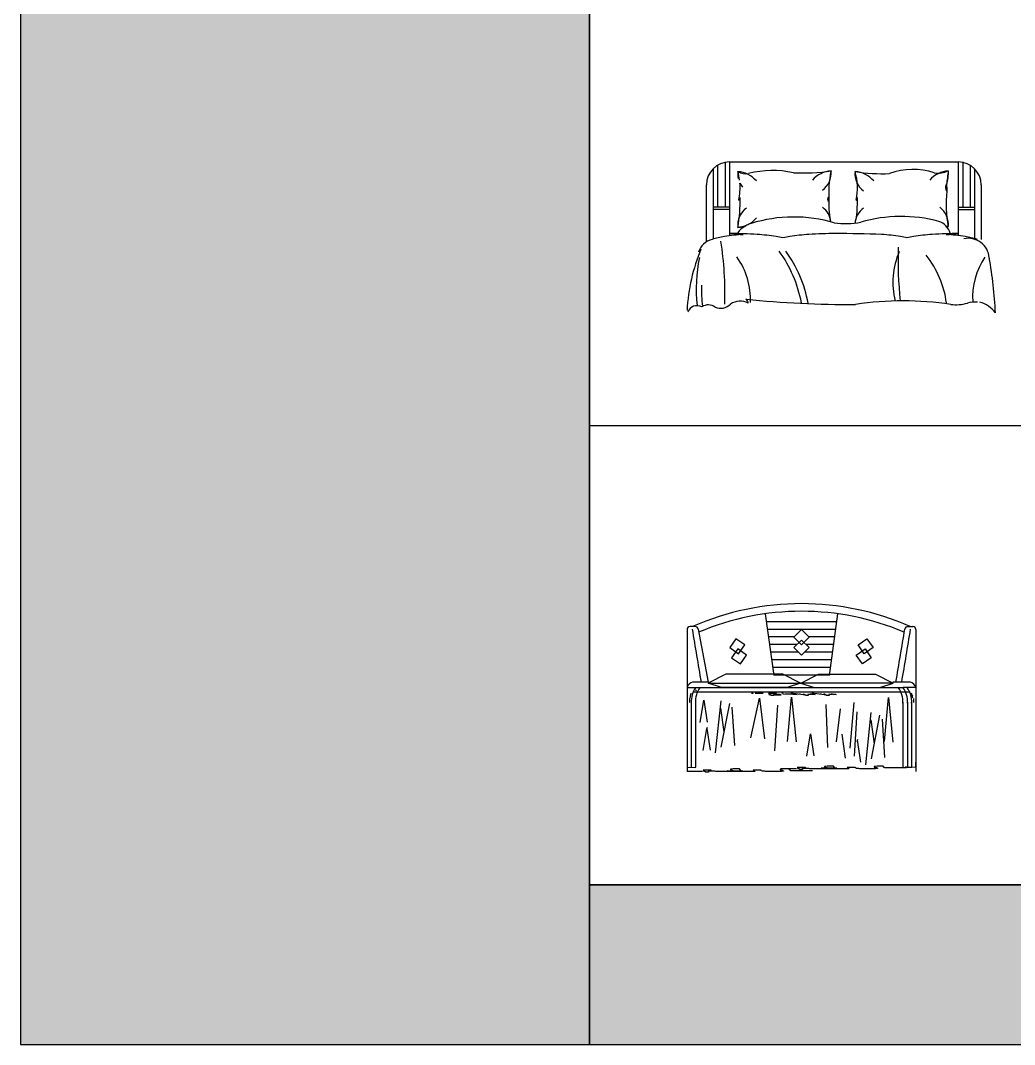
# Model space of a CAD drawing. Header units: millimetres. Extents: x 6388 to 59789, y -18725 to 8137.
# Drawn here: x 6388 to 12902, y -18725 to -12009 of the extents above; entities that cross this region are included whole.
import ezdxf

# ---------------------------------------------------------------- set-up
doc = ezdxf.new("R2010")
doc.units = ezdxf.units.MM
doc.layers.add('www.cad-blocks.net', color=7, linetype='Continuous')
doc.styles.get("Standard").update_dxf_attribs({"font": 'arial.ttf'})

# ---------------------------------------------------------------- blocks, each defined once
blk = doc.blocks.new('A$C25D353A7')
for p, q in [((171, 944.6), (171, 483.4)), ((199.6, 967.3), (199.6, 692.4)), ((249.2, 989.3), (249.2, 692.4)), ((277.8, 989.3), (1778, 989.3)), ((277.8, 989.3), (277.8, 505)), ((1778, 989.3), (1778, 505)), ((1806.6, 989.3), (1806.6, 692.4)), ((1856.2, 967.3), (1856.2, 692.4)), ((1884.8, 944.6), (1884.8, 483.4)), ((127.8, 466.2), (127.8, 839.3)), ((1928, 839.3), (1928, 481.2)), ((277.8, 692.4), (171, 692.4)), ((277.8, 678.5), (171, 678.5)), ((1778, 692.4), (1884.8, 692.4)), ((1778, 678.5), (1884.8, 678.5))]:
    blk.add_line(p, q)
for centre, radius, start, end in [((277.8, 839.3), 150, 90, 180), ((1480.3, 491), 449.6, 71.88862, 109.98181), ((1778, 839.3), 150, 0, 90), ((472.3, 912.1), 140.2, 174.11002, 192.94892), ((320.5, 750.1), 176.7, 40.4189, 85.9871), ((-25, 821.2), 373.1, 7.6727, 16.39543), ((387.4, 1025.2), 112.8, 241.09082, 278.40418), ((560.4, 310.7), 622.9, 77.30979, 104.56064), ((753.8, 2206.3), 1289.2, 267.48547, 278.47626), ((956.2, 754.9), 176.7, 94.0129, 139.5811), ((804.4, 916.9), 140.2, 306.5711, 5.88998), ((1668.1, 782.2), 739.4, 168.3737, 183.96226), ((1240.9, 912.1), 140.2, 174.11002, 233.4289), ((1089.1, 750.1), 176.7, 40.4189, 85.9871), ((743.5, 821.2), 373.1, 347.35976, 16.39543), ((1275, 1989.4), 1077.1, 260.72514, 272.75043), ((1724.8, 754.9), 176.7, 94.0129, 139.5811), ((1644.5, 1081.4), 164.9, 261.50281, 294.33741), ((2877.9, 742.7), 1180.6, 170.81082, 175.19015), ((1490.6, 913), 222.5, 341.30581, 4.69516), ((-25, 821.2), 373.1, 347.35976, 4.44285), ((472.3, 912.1), 140.2, 206.26285, 219.05958), ((1725.3, 820.1), 32.2, 137.82866, 225.5264), ((3405, 874.7), 1704.1, 181.11236, 182.60946), ((-570.7, 726.6), 918.7, 349.57301, 1.81884), ((336.5, 751.2), 12, 282.11437, 22.10808), ((937.4, 746.2), 16.5, 119.73192, 245.35849), ((1847.4, 731.4), 918.7, 178.18116, 188.22996), ((1105, 751.2), 12, 282.11437, 22.10808), ((197.9, 726.6), 918.7, 353.85656, 1.81884), ((2518.6, 715), 820, 174.25035, 190.53195), ((472.3, 574.7), 140.2, 126.5711, 185.88998), ((804.4, 579.5), 140.2, 7.63594, 53.4289), ((1240.9, 574.7), 140.2, 126.5711, 175.68187), ((1573, 579.5), 140.2, 354.11002, 53.4289), ((320.5, 736.6), 176.7, 274.0129, 319.5811), ((699.5, -318.1), 946.6, 73.68556, 107.15537), ((1403, -338.1), 969.9, 75.19023, 105.84428), ((480.1, 405.1), 190.9, 108.27447, 145.49585), ((506.5, -502.7), 1077.1, 96.48135, 99.27486), ((1038.2, 1098.1), 512.9, 261.83479, 281.23466), ((1606.7, 483.5), 124.3, 18.38603, 69.14266), ((1522.4, -710), 1289.2, 81.52374, 82.14148), ((1724.8, 741.4), 176.7, 261.65834, 265.9871), ((191.2, 364.5), 119.8, 103.18059, 164.0869), ((331.8, -52.4), 559.4, 98.92435, 107.46749), ((458, -856), 1372.8, 93.72153, 98.92435), ((285.8, -2162.7), 2682.3, 86.27847, 90), ((368.9, 1126.9), 612.9, 262.21022, 269.99653), ((370.8, -856), 1372.8, 81.07565, 86.27847), ((497, -52.4), 559.4, 76.35828, 81.07565), ((760.9, -52.4), 559.4, 98.92435, 103.64172), ((887.1, -856), 1372.8, 93.72153, 98.92435), ((972.1, -2162.7), 2682.3, 90, 93.72153), ((972.1, -7609.4), 8129, 87.86249, 90.00019), ((1186.2, -856), 1372.8, 81.07565, 86.27847), ((1312.4, -52.4), 559.4, 76.67553, 81.07565), ((1570.2, -52.4), 559.4, 98.92435, 103.32447), ((1696.4, -856), 1372.8, 93.72153, 98.92435), ((1781.4, -2162.7), 2682.3, 90, 93.72153), ((1698.3, 1126.9), 612.9, 270.00347, 277.78978), ((1609.3, -856), 1372.8, 81.07565, 86.27847), ((1842.2, 349.2), 139.5, 5.1676, 101.73706), ((1735.4, -52.4), 559.4, 72.53251, 81.07565), ((1216.7, -49.7), 1218.5, 157.43486, 176.90109), ((-1990.8, 123.4), 2239.7, 358.29504, 8.89514), ((-94.1, -96.8), 859.6, 10.95863, 35.69409), ((-50.5, -96.9), 859.6, 10.71496, 35.69409), ((3683.8, 341.7), 2301.1, 177.8039, 186.58742), ((1063.4, 160.3), 1003.2, 168.37535, 186.48022), ((-69.3, 88.1), 484.8, 357.52035, 35.10669), ((1851.6, 200.1), 502.8, 156.31722, 194.11873), ((1064, -20.4), 642.1, 7.63053, 38.30491), ((2351, 100.1), 479.6, 146.31978, 183.39553), ((-895.5, -139.6), 2919.9, 2.74108, 9.88831), ((1097.6, 160.3), 1003.2, 178.77888, 186.7718), ((347.9, -35.7), 112.1, 61.51787, 124.36635), ((1055.2, 6543.7), 6488.6, 264.07816, 270.43288), ((365, 59.8), 36.5, 4.77604, 55.29007), ((1416, -2069.9), 2148, 81.6525, 98.3475), ((1896.2, -216.5), 286.6, 88.68059, 101.85844), ((1865, -117.3), 195.3, 36.92682, 73.67486), ((66, -18.7), 65.8, 61.89338, 158.95605), ((139.3, -24.2), 76.3, 53.47543, 123.61543), ((220.2, 120.3), 90.4, 246.88092, 315.41118), ((1763.3, 302.8), 250, 261.84758, 287.22262)]:
    blk.add_arc(centre, radius, start, end)
at = {"linetype": 'Continuous', "flags": 9}
for tag in ['XSIZE', 'YSIZE']:
    blk.add_attdef(tag, (4.6, 4.9), '', height=0.649, dxfattribs=at)
blk = doc.blocks.new('A$C5A5866CF')
for p, q in [((512.8, 1038.5), (569, 634.4)), ((987.2, 1038.5), (931, 634.4)), ((53, 954.9), (20, 954.9)), ((519.7, 988.5), (980.3, 988.5)), ((1447, 954.9), (1480, 954.9)), ((1447, 954.9), (1480, 954.9)), ((0, 934.9), (0, 554.9)), ((72.8, 937.9), (139.2, 589.9)), ((320.7, 874.9), (280.3, 816.9)), ((378.7, 834.5), (320.7, 874.9)), ((526.7, 938.5), (973.3, 938.5)), ((533.6, 888.5), (704.2, 888.5)), ((750, 934.3), (700, 884.3)), ((700, 884.3), (750, 834.3)), ((800, 884.3), (750, 934.3)), ((750, 834.3), (800, 884.3)), ((795.8, 888.5), (966.4, 888.5)), ((1121.3, 834.5), (1179.3, 874.9)), ((1179.3, 874.9), (1219.7, 816.9)), ((1500, 934.9), (1500, 554.9)), ((1500, 934.9), (1500, 554.9)), ((280.3, 816.9), (338.3, 776.5)), ((332.6, 808.1), (292.2, 750.1)), ((390.6, 767.7), (332.6, 808.1)), ((338.3, 776.5), (378.7, 834.5)), ((540.6, 838.5), (722.1, 838.5)), ((750, 866.4), (700, 816.4)), ((700, 816.4), (750, 766.4)), ((800, 816.4), (750, 866.4)), ((750, 766.4), (800, 816.4)), ((777.9, 838.5), (959.4, 838.5)), ((1109.4, 767.7), (1167.4, 808.1)), ((1161.7, 776.5), (1121.3, 834.5)), ((1219.7, 816.9), (1161.7, 776.5)), ((1167.4, 808.1), (1207.8, 750.1)), ((292.2, 750.1), (350.2, 709.7)), ((350.2, 709.7), (390.6, 767.7)), ((547.5, 788.5), (727.9, 788.5)), ((772.1, 788.5), (952.5, 788.5)), ((1149.8, 709.7), (1109.4, 767.7)), ((1207.8, 750.1), (1149.8, 709.7)), ((554.5, 738.5), (945.5, 738.5)), ((561.4, 688.5), (938.6, 688.5)), ((1500, 694.3), (1500, 32.3)), ((0, 665.1), (0, 3.1)), ((568.4, 638.5), (931.6, 638.5)), ((1500, 665.1), (1500, 3.1)), ((1.4, 555.3), (82.8, 554.9)), ((139.2, 589.9), (35, 589.9)), ((61.8, 533.4), (55.2, 540)), ((82.8, 554.9), (1417.2, 554.9)), ((1465, 589.9), (1348.7, 589.9)), ((1500, 554.9), (1417.2, 554.9)), ((16.1, 482.3), (16.1, 457.3)), ((19.7, 485.6), (28, 517.6)), ((22.8, 501.6), (19.9, 504.6)), ((37.5, 527.5), (1462.5, 527.5)), ((85.6, 325.9), (109.9, 471.7)), ((109.9, 471.7), (131.5, 328.6)), ((419.2, 224), (475.9, 486)), ((422.3, 515.4), (425.3, 518.4)), ((425.3, 518.4), (434.6, 518.4)), ((431.5, 515.4), (425.3, 515.4)), ((434.6, 518.4), (431.5, 515.4)), ((499.9, 515.4), (447.6, 515.4)), ((475.9, 486), (508.4, 218.6)), ((534.3, 515.4), (537.4, 512.3)), ((586.6, 515.4), (534.3, 515.4)), ((547.4, 506.2), (535.1, 506.2)), ((537.4, 512.3), (540.4, 512.3)), ((540.4, 512.3), (543.5, 509.2)), ((543.5, 509.2), (546.6, 509.2)), ((546.6, 509.2), (546.6, 506.2)), ((550.5, 503.1), (547.4, 506.2)), ((569, 503.1), (550.5, 503.1)), ((568.8, 521.5), (562.6, 521.5)), ((562.6, 521.5), (562.6, 518.4)), ((562.6, 518.4), (568.8, 518.4)), ((590.5, 509.2), (565.9, 509.2)), ((565.9, 509.2), (565.9, 506.2)), ((565.9, 506.2), (569, 506.2)), ((581.1, 524.6), (568.8, 521.5)), ((568.8, 518.4), (571.8, 515.4)), ((571.8, 509.2), (568.8, 506.2)), ((568.8, 506.2), (617.3, 506.2)), ((569, 506.2), (569, 503.1)), ((571.8, 515.4), (578, 515.4)), ((584.1, 509.2), (571.8, 509.2)), ((578, 515.4), (581.1, 512.3)), ((621, 524.6), (581.1, 524.6)), ((581.1, 512.3), (584.1, 512.3)), ((584.1, 512.3), (584.1, 509.2)), ((586.6, 512.3), (586.6, 515.4)), ((589.6, 512.3), (586.6, 512.3)), ((595.8, 509.2), (589.6, 512.3)), ((611.2, 509.2), (595.8, 509.2)), ((617.3, 506.2), (611.2, 509.2)), ((624.1, 521.5), (621, 524.6)), ((624.1, 518.4), (624.1, 521.5)), ((630.2, 515.4), (624.1, 518.4)), ((630.2, 512.3), (630.2, 515.4)), ((642.6, 512.3), (633.3, 509.2)), ((691.7, 512.3), (642.6, 512.3)), ((658.3, 201.9), (685.3, 490.8)), ((761, 506.2), (680.9, 517.3)), ((685.3, 490.8), (715, 199.2)), ((694.8, 509.2), (691.7, 512.3)), ((713.3, 509.2), (694.8, 509.2)), ((722.5, 506.2), (713.3, 509.2)), ((737.8, 515.4), (737.8, 512.3)), ((760.1, 515.4), (763.2, 512.3)), ((773.3, 506.2), (761, 506.2)), ((763.2, 512.3), (766.3, 512.3)), ((766.3, 512.3), (769.3, 509.2)), ((769.3, 509.2), (772.4, 509.2)), ((772.4, 509.2), (772.4, 506.2)), ((776.3, 503.1), (773.3, 506.2)), ((794.8, 503.1), (776.3, 503.1)), ((791.7, 509.2), (791.7, 506.2)), ((816.3, 509.2), (791.7, 509.2)), ((791.7, 506.2), (794.8, 506.2)), ((794.8, 506.2), (794.8, 503.1)), ((812.4, 512.3), (812.4, 515.4)), ((815.5, 512.3), (812.4, 512.3)), ((821.6, 509.2), (815.5, 512.3)), ((898.5, 506.2), (818.4, 517.3)), ((837, 509.2), (821.6, 509.2)), ((843.1, 506.2), (837, 509.2)), ((875.3, 515.4), (875.3, 512.3)), ((897.6, 515.4), (900.7, 512.3)), ((910.8, 506.2), (898.5, 506.2)), ((900.7, 512.3), (903.8, 512.3)), ((903.8, 512.3), (906.8, 509.2)), ((906.8, 509.2), (909.9, 509.2)), ((909.9, 509.2), (909.9, 506.2)), ((913.8, 503.1), (910.8, 506.2)), ((932.3, 503.1), (913.8, 503.1)), ((929.2, 509.2), (929.2, 506.2)), ((953.8, 509.2), (929.2, 509.2)), ((929.2, 506.2), (932.3, 506.2)), ((932.3, 506.2), (932.3, 503.1)), ((949.9, 512.3), (949.9, 515.4)), ((953, 512.3), (949.9, 512.3)), ((959.1, 509.2), (953, 512.3)), ((974.5, 509.2), (959.1, 509.2)), ((980.6, 506.2), (974.5, 509.2)), ((1293.2, 199.8), (1320.2, 488.8)), ((1320.2, 488.8), (1349.9, 197.1)), ((1480.3, 485.6), (1472, 517.6)), ((1477.2, 501.6), (1480.1, 504.6)), ((1483.9, 482.3), (1483.9, 457.3)), ((0, 457.3), (0, 122.3)), ((0, 454.3), (0, 32.3)), ((27.8, 458.3), (27.8, 32.3)), ((55.3, 458.3), (55.3, 32.3)), ((220.8, 468.2), (184.2, 126.9)), ((219.8, 420.3), (241.5, 263.7)), ((277.8, 450.7), (221, 164.4)), ((294, 426.4), (310.2, 175.2)), ((593.9, 438.7), (573.5, 140.5)), ((910.2, 442.6), (921, 161.7)), ((1004.7, 415.6), (977.7, 199.5)), ((1093.9, 456.1), (1066.9, 156.3)), ((1413.8, 458.3), (1413.8, 32.3)), ((1444.7, 458.3), (1444.7, 32.3)), ((1444.7, 458.3), (1444.7, 32.3)), ((1472.2, 458.3), (1472.2, 32.3)), ((1472.2, 458.3), (1472.2, 32.3)), ((1500, 457.3), (1500, 122.3)), ((1500, 454.3), (1500, 32.3)), ((1113.7, 395.5), (1095.2, 103.9)), ((1205.6, 390), (1169, 48.7)), ((1204.6, 342.1), (1226.2, 185.5)), ((1262.5, 372.5), (1205.8, 86.2)), ((1278.7, 348.2), (1294.9, 97)), ((105.6, 141.1), (129.9, 286.9)), ((132.7, 292.3), (128.5, 277.4)), ((129.9, 286.9), (151.6, 143.8)), ((785.7, 105.1), (810.1, 251)), ((810.1, 251), (831.7, 107.9)), ((1013.8, 248.6), (1035.4, 92)), ((1117.5, 214.1), (1113.3, 199.2)), ((1114.7, 208.7), (1136.3, 65.6)), ((101.4, 3.1), (0, 3.1)), ((3.8, 32.3), (57.7, 30.3)), ((158.4, 12.3), (106.2, 12.3)), ((106.2, 12.3), (109.2, 9.2)), ((119.3, 3.1), (107, 3.1)), ((109.2, 9.2), (112.3, 9.2)), ((112.3, 9.2), (115.4, 6.1)), ((115.4, 6.1), (118.5, 6.1)), ((118.5, 6.1), (118.5, 3.1)), ((122.4, 0), (119.3, 3.1)), ((140.8, 0), (122.4, 0)), ((162.4, 6.1), (137.8, 6.1)), ((137.8, 6.1), (137.8, 3.1)), ((137.8, 3.1), (140.8, 3.1)), ((140.8, 3.1), (140.8, 0)), ((158.4, 9.2), (158.4, 12.3)), ((161.5, 9.2), (158.4, 9.2)), ((167.7, 6.1), (161.5, 9.2)), ((183, 6.1), (167.7, 6.1)), ((189.2, 3.1), (183, 6.1)), ((290.6, 3.1), (189.2, 3.1)), ((263.6, 9.2), (364.4, 9.2)), ((266.7, 6.1), (263.6, 9.2)), ((285.1, 6.1), (266.7, 6.1)), ((290.6, 18.4), (284.5, 18.4)), ((284.5, 18.4), (284.5, 15.4)), ((284.5, 15.4), (290.6, 15.4)), ((294.4, 3.1), (285.1, 6.1)), ((302.9, 21.5), (290.6, 18.4)), ((290.6, 15.4), (293.7, 12.3)), ((293.7, 6.1), (290.6, 3.1)), ((293.7, 12.3), (299.9, 12.3)), ((306, 6.1), (293.7, 6.1)), ((445, 3.1), (294.4, 3.1)), ((299.9, 12.3), (302.9, 9.2)), ((342.9, 21.5), (302.9, 21.5)), ((302.9, 9.2), (306, 9.2)), ((306, 9.2), (306, 6.1)), ((346, 18.4), (342.9, 21.5)), ((346, 15.4), (346, 18.4)), ((352.1, 12.3), (346, 15.4)), ((352.1, 9.2), (352.1, 12.3)), ((364.4, 9.2), (355.2, 6.1)), ((485, 12.3), (432.7, 12.3)), ((432.7, 12.3), (435.8, 9.2)), ((435.8, 9.2), (438.9, 9.2)), ((438.9, 9.2), (441.9, 6.1)), ((441.9, 6.1), (445, 6.1)), ((445, 6.1), (445, 3.1)), ((485, 9.2), (485, 12.3)), ((488, 9.2), (485, 9.2)), ((494.2, 6.1), (488, 9.2)), ((509.6, 6.1), (494.2, 6.1)), ((515.7, 3.1), (509.6, 6.1)), ((617.2, 3.1), (515.7, 3.1)), ((611, 18.4), (611, 15.4)), ((617.2, 18.4), (611, 18.4)), ((611, 15.4), (617.2, 15.4)), ((717.5, 21.1), (616.1, 21.1)), ((629.5, 21.5), (617.2, 18.4)), ((617.2, 15.4), (620.2, 12.3)), ((620.2, 6.1), (617.2, 3.1)), ((620.2, 12.3), (626.4, 12.3)), ((632.5, 6.1), (620.2, 6.1)), ((626.4, 12.3), (629.5, 9.2)), ((669.4, 21.5), (629.5, 21.5)), ((629.5, 9.2), (632.5, 9.2)), ((632.5, 9.2), (632.5, 6.1)), ((672.5, 18.4), (669.4, 21.5)), ((672.5, 15.4), (672.5, 18.4)), ((678.6, 12.3), (672.5, 15.4)), ((678.6, 9.2), (678.6, 12.3)), ((823.1, 9.2), (678.6, 9.2)), ((774.5, 30.3), (722.3, 30.3)), ((722.3, 30.3), (725.3, 27.3)), ((735.4, 21.1), (723.1, 21.1)), ((725.3, 27.3), (728.4, 27.3)), ((728.4, 27.3), (731.5, 24.2)), ((731.5, 24.2), (734.6, 24.2)), ((734.6, 24.2), (734.6, 21.1)), ((738.5, 18.1), (735.4, 21.1)), ((756.9, 18.1), (738.5, 18.1)), ((778.4, 24.2), (753.8, 24.2)), ((753.8, 24.2), (753.8, 21.1)), ((753.8, 21.1), (756.9, 21.1)), ((756.9, 21.1), (756.9, 18.1)), ((774.5, 27.3), (774.5, 30.3)), ((777.6, 27.3), (774.5, 27.3)), ((783.7, 24.2), (777.6, 27.3)), ((799.1, 24.2), (783.7, 24.2)), ((805.3, 21.1), (799.1, 24.2)), ((906.7, 21.1), (805.3, 21.1)), ((879.7, 27.3), (980.5, 27.3)), ((882.8, 24.2), (879.7, 27.3)), ((901.2, 24.2), (882.8, 24.2)), ((906.7, 36.5), (900.6, 36.5)), ((900.6, 36.5), (900.6, 33.4)), ((900.6, 33.4), (906.7, 33.4)), ((910.4, 21.1), (901.2, 24.2)), ((919, 39.6), (906.7, 36.5)), ((906.7, 33.4), (909.8, 30.3)), ((909.8, 24.2), (906.7, 21.1)), ((909.8, 30.3), (915.9, 30.3)), ((922.1, 24.2), (909.8, 24.2)), ((1061.1, 21.1), (910.4, 21.1)), ((915.9, 30.3), (919, 27.3)), ((959, 39.6), (919, 39.6)), ((919, 27.3), (922.1, 27.3)), ((922.1, 27.3), (922.1, 24.2)), ((962, 36.5), (959, 39.6)), ((962, 33.4), (962, 36.5)), ((968.2, 30.3), (962, 33.4)), ((968.2, 27.3), (968.2, 30.3)), ((980.5, 27.3), (971.3, 24.2)), ((1048.8, 30.3), (1051.9, 27.3)), ((1101, 30.3), (1048.8, 30.3)), ((1051.9, 27.3), (1054.9, 27.3)), ((1054.9, 27.3), (1058, 24.2)), ((1058, 24.2), (1061.1, 24.2)), ((1061.1, 24.2), (1061.1, 21.1)), ((1101, 27.3), (1101, 30.3)), ((1104.1, 27.3), (1101, 27.3)), ((1110.3, 24.2), (1104.1, 27.3)), ((1125.6, 24.2), (1110.3, 24.2)), ((1131.8, 21.1), (1125.6, 24.2)), ((1233.2, 21.1), (1131.8, 21.1)), ((1227.1, 36.5), (1227.1, 33.4)), ((1233.2, 36.5), (1227.1, 36.5)), ((1227.1, 33.4), (1233.2, 33.4)), ((1245.5, 39.6), (1233.2, 36.5)), ((1233.2, 33.4), (1236.3, 30.3)), ((1236.3, 24.2), (1233.2, 21.1)), ((1236.3, 30.3), (1242.5, 30.3)), ((1248.6, 24.2), (1236.3, 24.2)), ((1242.5, 30.3), (1245.5, 27.3)), ((1285.5, 39.6), (1245.5, 39.6)), ((1245.5, 27.3), (1248.6, 27.3)), ((1248.6, 27.3), (1248.6, 24.2)), ((1288.6, 36.5), (1285.5, 39.6)), ((1288.6, 33.4), (1288.6, 36.5)), ((1294.7, 30.3), (1288.6, 33.4)), ((1294.7, 27.3), (1294.7, 30.3)), ((1439.2, 27.3), (1294.7, 27.3)), ((1430, 33.4), (1433.1, 30.3)), ((1439.2, 33.4), (1430, 33.4)), ((1433.1, 30.3), (1439.2, 30.3)), ((1442.3, 30.3), (1439.2, 33.4)), ((1439.2, 30.3), (1439.2, 27.3)), ((1496.2, 32.3), (1442.3, 30.3)), ((1472.6, 30.3), (1442.3, 30.3)), ((1500, 65.6), (1500, 32.3)), ((1500, 32.3), (1500, 65.6))]:
    blk.add_line(p, q)
for centre, radius, start, end in [((750, -667), 1771.9, 66.25496, 113.74504), ((750, -667), 1721.9, 66.96013, 113.03987), ((20, 934.9), 20, 90, 180), ((53, 934.9), 20, 8.56203, 90), ((1447, 934.9), 20, 90, 171.43797), ((1480, 934.9), 20, 0, 90), ((1480, 934.9), 20, 0, 90), ((45153.8, 8259.1), 45709.8, 189.21664, 189.65881), ((-43692.5, 8259.1), 45709.8, 350.34119, 350.78336), ((-43654.5, 8259.1), 45709.8, 350.34119, 350.78336), ((48.4, 543.3), 48.5, 104.3328, 165.6672), ((183.6, 463.2), 156.1, 143.95235, 183.70652), ((211, 463.2), 156.1, 144.00703, 183.70652), ((1258.1, 463.2), 156.1, 356.29348, 35.99297), ((1289, 463.2), 156.1, 356.29348, 35.99297), ((1316.4, 463.2), 156.1, 356.29348, 36.04765), ((1316.4, 463.2), 156.1, 356.29348, 35.99297), ((1451.6, 543.3), 48.5, 14.3328, 75.6672), ((1451.6, 543.3), 48.5, 14.3328, 75.6672)]:
    blk.add_arc(centre, radius, start, end)
for points in [[(627.3, 642.1), (254.2, 642.1), (137.9, 584, 87.2), (743.6, 584, 87.2)], [(861.6, 642.1), (1234.8, 642.1), (1351, 584, 87.2), (745.3, 584, 87.2)], [(656.4, 554.9), (225.1, 554.9), (137.9, 584, 87.2), (743.6, 584, 87.2)], [(832.5, 554.9), (1263.8, 554.9), (1351, 584, 87.2), (745.3, 584, 87.2)]]:
    blk.add_3dface(points)
blk = doc.blocks.new('FORMAT')
at = {"true_color": 0x444444}
blk.add_hatch(color=250, dxfattribs=at).paths.add_polyline_path([(10116.5, 8137.1), (6387.5, 8137.1), (6387.5, -18724.9), (10116.5, -18724.9)])
at = {"true_color": 0x546d8e}
h = blk.add_hatch(color=155, dxfattribs=at)
h.set_gradient(color1=(68, 68, 68), color2=(84, 109, 142), tint=1)
h.paths.add_polyline_path([(59789.4, -18724.9), (59789.4, -17676.9), (10116.5, -17676.9), (10116.5, -18724.9)])
h.paths.add_polyline_path([(45164.9, -18390.5), (59402.3, -18390.5), (59402.3, -17929.8), (45164.9, -17929.8)], flags=24)
at = {"color": 250, "true_color": 0x444444}
for p, q in [((6387.5, 8137.1), (6387.5, -18724.9)), ((10116.5, 8137.1), (10116.5, -18724.9)), ((6387.5, -18724.9), (10116.5, -18724.9))]:
    blk.add_line(p, q, dxfattribs=at)
at = {"color": 155, "true_color": 0x546d8e}
for p, q in [((10116.5, -18724.9), (10116.5, 8137.1)), ((10116.5, -14664.9), (59789.4, -14664.9)), ((59789.4, -17676.9), (10116.5, -17676.9)), ((10116.5, -17676.9), (59789.4, -17676.9)), ((10116.5, -18724.9), (59789.4, -18724.9))]:
    blk.add_line(p, q, dxfattribs=at)
for p, q in [((10116.5, 8137.1), (10116.5, -18724.9)), ((10116.5, -17676.9), (59789.4, -17676.9))]:
    blk.add_line(p, q)

msp = doc.modelspace()

# ---------------------------------------------------------------- block references
for name, p in [('A$C25D353A7', (10755.6, -13926.6)), ('A$C5A5866CF', (10755.6, -16938.6))]:
    msp.add_blockref(name, p)
at = {"layer": 'www.cad-blocks.net'}
msp.add_blockref('FORMAT', (0, 0), dxfattribs=at)

doc.saveas('drawing.dxf')
